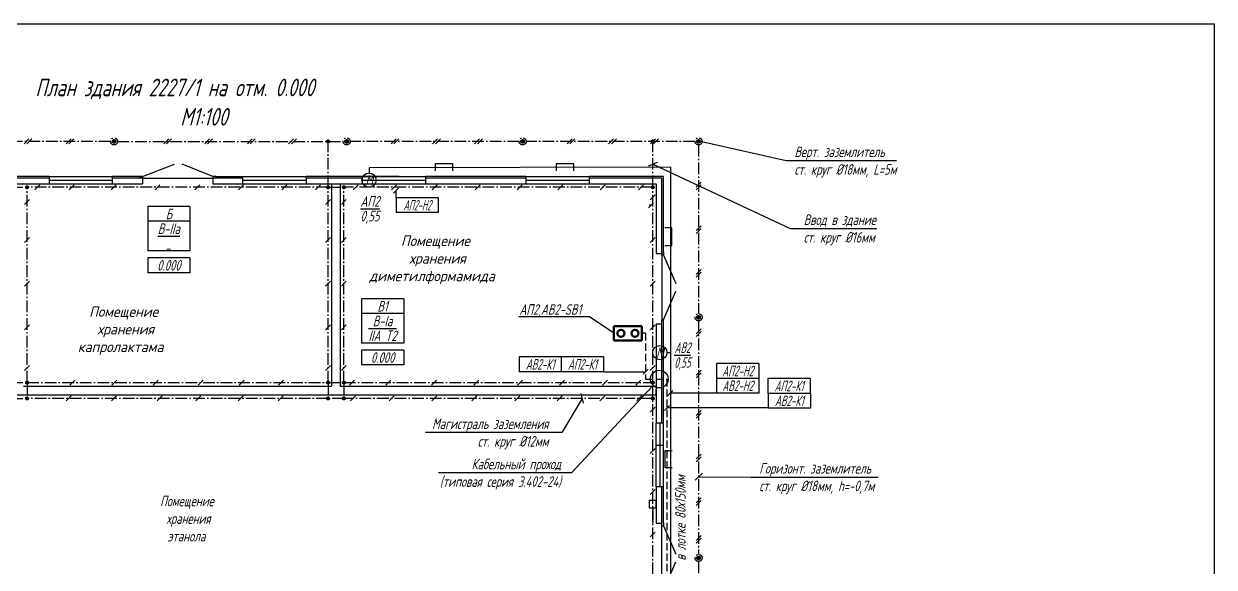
# Model space of a CAD drawing. Header units: millimetres. Extents: x 6735 to 13224, y -12144 to -9633.
# Drawn here: x 12408 to 13219, y -10417 to -10046 of the extents above; entities that cross this region are included whole.
import ezdxf
from ezdxf import colors
from ezdxf.entities.mleader import LeaderData, LeaderLine
from ezdxf.math import Vec2, Vec3

# ---------------------------------------------------------------- set-up
doc = ezdxf.new("R2010")
doc.units = ezdxf.units.MM
doc.linetypes.add('gost5', pattern=[7, 5, -2, 0])
doc.linetypes.add('gost6', pattern=[12, 8, -1.5, 1, -1.5])
for name, color, linetype, lineweight in [('Заземление (Вновь)', 6, 'gost6', 50), ('КаБель контрольный (Вновь)', 142, 'gost5', 60), ('КаБель силовой (Вновь)', 1, 'Continuous', 60), ('Линия выноска', 137, 'Continuous', 25), ('Рамка толстая', 7, 'Continuous', 60), ('Рамка тонкая', 5, 'Continuous', 25), ('Строительный', 251, 'Continuous', 13), ('Текст', 2, 'Continuous', 25), ('Эл. аппараты (Вновь)', 93, 'Continuous', 50), ('ЭлектрооБорудование (Вновь)', 160, 'Continuous', 60)]:
    doc.layers.add(name, color=color, linetype=linetype, lineweight=lineweight)
doc.styles.add('Simplex', font='simplex.shx', dxfattribs={"width": 0.7, "oblique": 15})

# ---------------------------------------------------------------- blocks, each defined once
blk = doc.blocks.new('A$C629C7F59')
at = {"layer": 'Эл. аппараты (Вновь)'}
for p, q in [((0, 8), (0, 0)), ((4, 8), (0, 8)), ((4, 0), (4, 8)), ((0, 0), (4, 0))]:
    blk.add_line(p, q, dxfattribs=at)
for centre in [(2, 6), (2, 2)]:
    blk.add_circle(centre, 1, dxfattribs=at)
blk = doc.blocks.new('_None')
blk = doc.blocks.new('A$C11954CC4')
at = {"layer": 'Линия выноска', "color": 161}
for p, q in [((12, 4.2), (0, 4.2)), ((0, 4.2), (0, 0)), ((12, 4.2), (12, 0)), ((12, 0), (0, 0))]:
    blk.add_line(p, q, dxfattribs=at)
blk = doc.blocks.new('_Oblique')
at = {"color": 0, "lineweight": -2}
blk.add_line((-0.5, -0.5), (0.5, 0.5), dxfattribs=at)
blk = doc.blocks.new('A$C710D2D3C')
at = {"layer": 'Рамка тонкая'}
for p, q in [((0, 0), (0, 2)), ((0, 2), (5, 2)), ((5, 2), (5, 0))]:
    blk.add_line(p, q, dxfattribs=at)
blk = doc.blocks.new('_DotBlank')
at = {"color": 0, "linetype": 'ByBlock', "lineweight": -2}
blk.add_line((-0.5, 0), (-1, 0), dxfattribs=at)
blk.add_circle((0, 0), 0.5, dxfattribs=at)

msp = doc.modelspace()

# ---------------------------------------------------------------- hatches: boundary and pattern name
at = {"layer": 'Заземление (Вновь)', "lineweight": 25}
for points in [[(12470.39505, -10126.13312, 1), (12467.99505, -10126.13312, 1)], [(12628.98705, -10126.13312, 1), (12626.58705, -10126.13312, 1)], [(12748.98705, -10126.13312, 1), (12746.58705, -10126.13312, 1)], [(12868.98705, -10126.13312, 1), (12866.58705, -10126.13312, 1)], [(12868.98705, -10246.13312, 1), (12866.58705, -10246.13312, 1)], [(12868.98705, -10410.19712, 1), (12866.58705, -10410.19712, 1)]]:
    msp.add_hatch(color=256, dxfattribs=at).paths.add_polyline_path(points)
h = msp.add_hatch(color=256, dxfattribs=at)
h.paths.add_polyline_path([(12615.10216, -10125.17312), (12615.10216, -10126.13312), (12616.06216, -10126.13312, 0.414213562)])
h.paths.add_polyline_path([(12615.10216, -10125.17312, 0.414213562), (12614.14216, -10126.13312), (12615.10216, -10126.13312)])
h.paths.add_polyline_path([(12616.06216, -10126.13312), (12615.10216, -10126.13312), (12614.14216, -10126.13312, 1)])
h = msp.add_hatch(color=256, dxfattribs=at)
h.paths.add_polyline_path([(12836.49105, -10125.17312), (12836.49105, -10126.13312), (12837.45105, -10126.13312, 0.414213562)])
h.paths.add_polyline_path([(12836.49105, -10125.17312, 0.414213562), (12835.53105, -10126.13312), (12836.49105, -10126.13312)])
h.paths.add_polyline_path([(12837.45105, -10126.13312), (12836.49105, -10126.13312), (12835.53105, -10126.13312, 1)])
h = msp.add_hatch(color=256, dxfattribs=at)
h.paths.add_polyline_path([(12409.90216, -10156.46912), (12409.90216, -10157.42912), (12410.86216, -10157.42912, 0.414213562)])
h.paths.add_polyline_path([(12409.90216, -10156.46912, 0.414213562), (12408.94216, -10157.42912), (12409.90216, -10157.42912)])
h.paths.add_polyline_path([(12410.86216, -10157.42912), (12409.90216, -10157.42912), (12408.94216, -10157.42912, 1)])
h = msp.add_hatch(color=256, dxfattribs=at)
h.paths.add_polyline_path([(12615.10216, -10156.46912), (12615.10216, -10157.42912), (12616.06216, -10157.42912, 0.414213562)])
h.paths.add_polyline_path([(12615.10216, -10156.46912, 0.414213562), (12614.14216, -10157.42912), (12615.10216, -10157.42912)])
h.paths.add_polyline_path([(12616.06216, -10157.42912), (12615.10216, -10157.42912), (12614.14216, -10157.42912, 1)])
h = msp.add_hatch(color=256, dxfattribs=at)
h.paths.add_polyline_path([(12625.91328, -10156.46912), (12625.91328, -10157.42912), (12626.87328, -10157.42912, 0.414213562)])
h.paths.add_polyline_path([(12625.91328, -10156.46912, 0.414213562), (12624.95328, -10157.42912), (12625.91328, -10157.42912)])
h.paths.add_polyline_path([(12626.87328, -10157.42912), (12625.91328, -10157.42912), (12624.95328, -10157.42912, 1)])
h = msp.add_hatch(color=256, dxfattribs=at)
h.paths.add_polyline_path([(12836.49105, -10156.46912), (12836.49105, -10157.42912), (12837.45105, -10157.42912, 0.414213562)])
h.paths.add_polyline_path([(12836.49105, -10156.46912, 0.414213562), (12835.53105, -10157.42912), (12836.49105, -10157.42912)])
h.paths.add_polyline_path([(12837.45105, -10157.42912), (12836.49105, -10157.42912), (12835.53105, -10157.42912, 1)])
h = msp.add_hatch(color=256, dxfattribs=at)
h.paths.add_polyline_path([(12409.90216, -10289.66912), (12409.90216, -10290.62912), (12410.86216, -10290.62912, 0.414213562)])
h.paths.add_polyline_path([(12409.90216, -10289.66912, 0.414213562), (12408.94216, -10290.62912), (12409.90216, -10290.62912)])
h.paths.add_polyline_path([(12410.86216, -10290.62912), (12409.90216, -10290.62912), (12408.94216, -10290.62912, 1)])
h = msp.add_hatch(color=256, dxfattribs=at)
h.paths.add_polyline_path([(12615.10216, -10289.66912), (12615.10216, -10290.62912), (12616.06216, -10290.62912, 0.414213562)])
h.paths.add_polyline_path([(12615.10216, -10289.66912, 0.414213562), (12614.14216, -10290.62912), (12615.10216, -10290.62912)])
h.paths.add_polyline_path([(12616.06216, -10290.62912), (12615.10216, -10290.62912), (12614.14216, -10290.62912, 1)])
h = msp.add_hatch(color=256, dxfattribs=at)
h.paths.add_polyline_path([(12625.91328, -10289.66912), (12625.91328, -10290.62912), (12626.87328, -10290.62912, 0.414213562)])
h.paths.add_polyline_path([(12625.91328, -10289.66912, 0.414213562), (12624.95328, -10290.62912), (12625.91328, -10290.62912)])
h.paths.add_polyline_path([(12626.87328, -10290.62912), (12625.91328, -10290.62912), (12624.95328, -10290.62912, 1)])
h = msp.add_hatch(color=256, dxfattribs=at)
h.paths.add_polyline_path([(12836.49105, -10289.66912), (12836.49105, -10290.62912), (12837.45105, -10290.62912, 0.414213562)])
h.paths.add_polyline_path([(12836.49105, -10289.66912, 0.414213562), (12835.53105, -10290.62912), (12836.49105, -10290.62912)])
h.paths.add_polyline_path([(12837.45105, -10290.62912), (12836.49105, -10290.62912), (12835.53105, -10290.62912, 1)])
h = msp.add_hatch(color=256, dxfattribs=at)
h.paths.add_polyline_path([(12409.90216, -10300.46912), (12409.90216, -10301.42912), (12410.86216, -10301.42912, 0.414213562)])
h.paths.add_polyline_path([(12409.90216, -10300.46912, 0.414213562), (12408.94216, -10301.42912), (12409.90216, -10301.42912)])
h.paths.add_polyline_path([(12410.86216, -10301.42912), (12409.90216, -10301.42912), (12408.94216, -10301.42912, 1)])
h = msp.add_hatch(color=256, dxfattribs=at)
h.paths.add_polyline_path([(12615.10216, -10300.46912), (12615.10216, -10301.42912), (12616.06216, -10301.42912, 0.414213562)])
h.paths.add_polyline_path([(12615.10216, -10300.46912, 0.414213562), (12614.14216, -10301.42912), (12615.10216, -10301.42912)])
h.paths.add_polyline_path([(12616.06216, -10301.42912), (12615.10216, -10301.42912), (12614.14216, -10301.42912, 1)])
h = msp.add_hatch(color=256, dxfattribs=at)
h.paths.add_polyline_path([(12625.91328, -10300.46912), (12625.91328, -10301.42912), (12626.87328, -10301.42912, 0.414213562)])
h.paths.add_polyline_path([(12625.91328, -10300.46912, 0.414213562), (12624.95328, -10301.42912), (12625.91328, -10301.42912)])
h.paths.add_polyline_path([(12626.87328, -10301.42912), (12625.91328, -10301.42912), (12624.95328, -10301.42912, 1)])
h = msp.add_hatch(color=256, dxfattribs=at)
h.paths.add_polyline_path([(12836.49105, -10300.46912), (12836.49105, -10301.42912), (12837.45105, -10301.42912, 0.414213562)])
h.paths.add_polyline_path([(12836.49105, -10300.46912, 0.414213562), (12835.53105, -10301.42912), (12836.49105, -10301.42912)])
h.paths.add_polyline_path([(12837.45105, -10301.42912), (12836.49105, -10301.42912), (12835.53105, -10301.42912, 1)])

# ---------------------------------------------------------------- linework, layer by layer
for p, q in [((12466.79505, -10126.13312), (12351.59505, -10126.13312)), ((12411.20838, -10124.43606), (12407.81427, -10127.83017)), ((12413.12838, -10124.43606), (12409.73427, -10127.83017)), ((12439.89306, -10124.43606), (12436.49895, -10127.83017)), ((12441.81306, -10124.43606), (12438.41895, -10127.83017)), ((12471.59505, -10126.13312), (12625.38705, -10126.13312)), ((12506.51846, -10124.43606), (12503.12435, -10127.83017)), ((12508.43846, -10124.43606), (12505.04435, -10127.83017)), ((12534.40086, -10124.43606), (12531.00675, -10127.83017)), ((12536.32086, -10124.43606), (12532.92675, -10127.83017)), ((12563.48668, -10124.43606), (12560.09257, -10127.83017)), ((12565.40668, -10124.43606), (12562.01257, -10127.83017)), ((12591.63861, -10124.43606), (12588.24449, -10127.83017)), ((12593.55861, -10124.43606), (12590.16449, -10127.83017)), ((12615.10216, -10157.42912), (12615.10216, -10126.13312)), ((12745.38705, -10126.13312), (12630.18705, -10126.13312)), ((12661.51684, -10124.43606), (12658.12272, -10127.83017)), ((12663.43684, -10124.43606), (12660.04272, -10127.83017)), ((12689.80038, -10124.43606), (12686.40627, -10127.83017)), ((12691.72038, -10124.43606), (12688.32627, -10127.83017)), ((12718.48506, -10124.43606), (12715.09095, -10127.83017)), ((12720.40506, -10124.43606), (12717.01095, -10127.83017)), ((12865.38705, -10126.13312), (12750.18705, -10126.13312)), ((12781.51684, -10124.43606), (12778.12272, -10127.83017)), ((12783.43684, -10124.43606), (12780.04272, -10127.83017)), ((12809.80038, -10124.43606), (12806.40627, -10127.83017)), ((12811.72038, -10124.43606), (12808.32627, -10127.83017)), ((12838.48506, -10124.43606), (12835.09095, -10127.83017)), ((12836.49105, -10157.42912), (12836.49105, -10126.13312)), ((12840.40506, -10124.43606), (12837.01095, -10127.83017)), ((12867.78705, -10128.53312), (12867.78705, -10243.73312)), ((12869.48411, -10153.95773), (12866.08999, -10157.35184)), ((12399.09105, -10157.42912), (12409.90216, -10157.42912)), ((12615.10216, -10157.42912), (12409.90216, -10157.42912)), ((12409.90216, -10290.62912), (12409.90216, -10157.42912)), ((12418.51817, -10155.73206), (12415.12406, -10159.12617)), ((12441.96825, -10155.73206), (12438.57413, -10159.12617)), ((12470.53725, -10155.73206), (12467.14313, -10159.12617)), ((12500.53137, -10155.73206), (12497.13725, -10159.12617)), ((12527.7989, -10155.73206), (12524.40479, -10159.12617)), ((12557.38415, -10155.73206), (12553.99004, -10159.12617)), ((12587.06963, -10155.73206), (12583.67551, -10159.12617)), ((12609.96183, -10155.73206), (12606.56771, -10159.12617)), ((12615.10216, -10290.62912), (12615.10216, -10157.42912)), ((12615.10216, -10157.42912), (12625.91328, -10157.42912)), ((12836.49105, -10157.42912), (12625.91328, -10157.42912)), ((12625.91328, -10290.62912), (12625.91328, -10157.42912)), ((12635.65837, -10155.73206), (12632.26426, -10159.12617)), ((12661.71138, -10155.73206), (12658.31727, -10159.12617)), ((12689.48752, -10155.73206), (12686.09341, -10159.12617)), ((12718.75399, -10155.73206), (12715.35988, -10159.12617)), ((12747.50412, -10155.73206), (12744.11001, -10159.12617)), ((12775.22109, -10155.73206), (12771.82698, -10159.12617)), ((12804.14317, -10155.73206), (12800.74906, -10159.12617)), ((12830.1387, -10155.73206), (12826.74459, -10159.12617)), ((12836.49105, -10290.62912), (12836.49105, -10157.42912)), ((12869.48411, -10155.87773), (12866.08999, -10159.27184)), ((12411.57348, -10165.73042), (12408.17937, -10169.12454)), ((12616.77348, -10165.73042), (12613.37937, -10169.12454)), ((12627.58459, -10165.73042), (12624.19048, -10169.12454)), ((12838.18811, -10162.64996), (12834.79399, -10166.04407)), ((12869.48411, -10183.62789), (12866.08999, -10187.02201)), ((12869.48411, -10185.54789), (12866.08999, -10188.94201)), ((12411.57348, -10191.71314), (12408.17937, -10195.10725)), ((12616.77348, -10191.71314), (12613.37937, -10195.10725)), ((12627.58459, -10191.71314), (12624.19048, -10195.10725)), ((12838.18811, -10191.71314), (12834.79399, -10195.10725)), ((12869.48411, -10213.43642), (12866.08999, -10216.83053)), ((12869.48411, -10215.35642), (12866.08999, -10218.75053)), ((12411.57348, -10221.44601), (12408.17937, -10224.84012)), ((12616.77348, -10221.44601), (12613.37937, -10224.84012)), ((12627.58459, -10221.44601), (12624.19048, -10224.84012)), ((12838.18811, -10221.44601), (12834.79399, -10224.84012)), ((12411.57348, -10251.33759), (12408.17937, -10254.7317)), ((12616.77348, -10251.33759), (12613.37937, -10254.7317)), ((12627.58459, -10251.33759), (12624.19048, -10254.7317)), ((12838.18811, -10251.33759), (12834.79399, -10254.7317)), ((12867.78705, -10248.53312), (12867.78705, -10407.79712)), ((12869.48411, -10253.89), (12866.08999, -10257.28412)), ((12869.48411, -10255.81), (12866.08999, -10259.20412)), ((12411.57348, -10278.92977), (12408.17937, -10282.32388)), ((12616.77348, -10278.92977), (12613.37937, -10282.32388)), ((12627.58459, -10278.92977), (12624.19048, -10282.32388)), ((12838.18811, -10278.92977), (12834.79399, -10282.32388)), ((12869.48411, -10282.0691), (12866.08999, -10285.46321)), ((12869.48411, -10283.9891), (12866.08999, -10287.38321)), ((12399.09105, -10290.62912), (12409.90216, -10290.62912)), ((12409.90216, -10290.62912), (12615.10216, -10290.62912)), ((12409.90216, -10290.62912), (12409.90216, -10301.42912)), ((12442.43218, -10288.93206), (12439.03806, -10292.32617)), ((12471.127, -10288.93206), (12467.73289, -10292.32617)), ((12499.38688, -10288.93206), (12495.99276, -10292.32617)), ((12530.03813, -10288.93206), (12526.64402, -10292.32617)), ((12557.8633, -10288.93206), (12554.46918, -10292.32617)), ((12584.81881, -10288.93206), (12581.42469, -10292.32617)), ((12615.10216, -10290.62912), (12615.10216, -10301.42912)), ((12615.10216, -10290.62912), (12625.91328, -10290.62912)), ((12625.91328, -10290.62912), (12836.49105, -10290.62912)), ((12625.91328, -10290.62912), (12625.91328, -10301.42912)), ((12633.1745, -10288.93206), (12629.78039, -10292.32617)), ((12657.95623, -10288.93206), (12654.56212, -10292.32617)), ((12689.04219, -10288.93206), (12685.64808, -10292.32617)), ((12717.95437, -10288.93206), (12714.56026, -10292.32617)), ((12747.73596, -10288.93206), (12744.34185, -10292.32617)), ((12776.43055, -10288.93206), (12773.03643, -10292.32617)), ((12805.77743, -10288.93206), (12802.38332, -10292.32617)), ((12828.38538, -10288.93206), (12824.99127, -10292.32617)), ((12836.49105, -10301.42912), (12836.49105, -10290.62912)), ((12440.04104, -10299.73206), (12436.64693, -10303.12617)), ((12470.90941, -10299.73206), (12467.51529, -10303.12617)), ((12501.99536, -10299.73206), (12498.60125, -10303.12617)), ((12528.29905, -10299.73206), (12524.90494, -10303.12617)), ((12557.21099, -10299.73206), (12553.81688, -10303.12617)), ((12584.60145, -10299.73206), (12581.20734, -10303.12617)), ((12633.82656, -10299.73206), (12630.43245, -10303.12617)), ((12660.13001, -10299.73206), (12656.7359, -10303.12617)), ((12689.25954, -10299.73206), (12685.86543, -10303.12617)), ((12716.65, -10299.73206), (12713.25589, -10303.12617)), ((12745.99689, -10299.73206), (12742.60278, -10303.12617)), ((12774.69147, -10299.73206), (12771.29736, -10303.12617)), ((12803.82101, -10299.73206), (12800.42689, -10303.12617)), ((12829.03769, -10299.73206), (12825.64357, -10303.12617)), ((12399.09105, -10301.42912), (12410.66614, -10301.42912)), ((12615.10216, -10301.42912), (12409.90216, -10301.42912)), ((12625.91328, -10301.42912), (12615.10216, -10301.42912)), ((12836.49105, -10301.42912), (12625.91328, -10301.42912)), ((12838.18811, -10307.4612), (12834.79399, -10310.85532)), ((12836.49105, -10517.38112), (12836.49105, -10301.42912)), ((12869.48411, -10309.66524), (12866.08999, -10313.05935)), ((12869.48411, -10311.58524), (12866.08999, -10314.97935)), ((12838.18811, -10335.5729), (12834.79399, -10338.96702)), ((12869.48411, -10339.3354), (12866.08999, -10342.72951)), ((12869.48411, -10341.2554), (12866.08999, -10344.64951)), ((12838.18811, -10363.62684), (12834.79399, -10367.02095)), ((12869.48411, -10369.14393), (12866.08999, -10372.53804)), ((12869.48411, -10371.06393), (12866.08999, -10374.45804)), ((12836.50216, -10375.92217), (12836.50216, -10386.37746)), ((12838.18811, -10392.51583), (12834.79399, -10395.90994)), ((12869.48411, -10394.90135), (12866.08999, -10398.29546)), ((12869.48411, -10396.82135), (12866.08999, -10400.21546)), ((12867.78705, -10412.59712), (12867.78705, -10571.86112))]:
    msp.add_line(p, q, dxfattribs=at)
for centre, radius in [((12469.19505, -10126.13312), 2.4), ((12469.19505, -10126.13312), 1.2), ((12615.10216, -10126.13312), 0.96), ((12627.78705, -10126.13312), 2.4), ((12627.78705, -10126.13312), 1.2), ((12747.78705, -10126.13312), 2.4), ((12747.78705, -10126.13312), 1.2), ((12836.49105, -10126.13312), 0.96), ((12867.78705, -10126.13312), 2.4), ((12867.78705, -10126.13312), 1.2), ((12409.90216, -10157.42912), 0.96), ((12615.10216, -10157.42912), 0.96), ((12625.91328, -10157.42912), 0.96), ((12836.49105, -10157.42912), 0.96), ((12867.78705, -10246.13312), 2.4), ((12867.78705, -10246.13312), 1.2), ((12409.90216, -10290.62912), 0.96), ((12615.10216, -10290.62912), 0.96), ((12625.91328, -10290.62912), 0.96), ((12836.49105, -10290.62912), 0.96), ((12409.90216, -10301.42912), 0.96), ((12615.10216, -10301.42912), 0.96), ((12625.91328, -10301.42912), 0.96), ((12836.49105, -10301.42912), 0.96), ((12867.78705, -10410.19712), 2.4), ((12867.78705, -10410.19712), 1.2)]:
    msp.add_circle(centre, radius, dxfattribs=at)
at = {"layer": 'КаБель контрольный (Вновь)', "lineweight": 25}
for p, q in [((12831.69105, -10257.02912), (12829.29105, -10257.02912)), ((12831.69105, -10257.02912), (12831.69105, -10288.22912)), ((12831.69105, -10288.22912), (12846.18705, -10288.22912)), ((12846.18705, -10288.22912), (12846.18705, -10671.07712))]:
    msp.add_line(p, q, dxfattribs=at)
at = {"layer": 'КаБель силовой (Вновь)', "lineweight": 25}
for p, q in [((12848.58705, -10143.78567), (12643.11119, -10144.07722)), ((12643.11119, -10144.07722), (12643.11119, -10147.74489)), ((12848.58705, -10143.78567), (12848.58705, -10673.47712)), ((12836.49105, -10169.64959), (12834.09105, -10169.64959)), ((12846.20946, -10270.17339), (12848.58705, -10270.17339))]:
    msp.add_line(p, q, dxfattribs=at)
at = {"layer": 'Линия выноска', "color": 161, "lineweight": 25}
for p, q in [((12663.21402, -10158.13206), (12659.81991, -10161.52617)), ((12661.51697, -10164.62912), (12661.51697, -10159.82912)), ((12837.00321, -10167.95253), (12833.6091, -10171.34664)), ((12802.89105, -10283.18912), (12831.69105, -10283.18912)), ((12833.38811, -10281.49206), (12829.99399, -10284.88617)), ((12850.28411, -10296.13203), (12846.88999, -10299.52614)), ((12882.18705, -10297.82912), (12848.58705, -10297.82909)), ((12847.88411, -10306.21206), (12844.48999, -10309.60617)), ((12915.78705, -10307.90912), (12846.18705, -10307.90912))]:
    msp.add_line(p, q, dxfattribs=at)
at = {"layer": 'Линия выноска', "lineweight": 25}
for p, q in [((12492.16604, -10170.56543), (12492.16604, -10180.64543)), ((12520.96604, -10170.56543), (12492.16604, -10170.56543)), ((12520.96604, -10170.56543), (12520.96604, -10180.64543)), ((12492.16604, -10180.64543), (12492.16604, -10200.80543)), ((12520.96604, -10180.64543), (12492.16604, -10180.64543)), ((12520.96604, -10180.64543), (12520.96604, -10200.80543)), ((12520.96604, -10200.80543), (12492.16604, -10200.80543)), ((12492.16604, -10205.60543), (12492.16604, -10215.68543)), ((12520.96604, -10205.60543), (12492.16604, -10205.60543)), ((12520.96604, -10205.60543), (12520.96604, -10215.68543)), ((12520.96604, -10215.68543), (12492.16604, -10215.68543)), ((12637.91328, -10233.50912), (12637.91328, -10243.58912)), ((12666.71328, -10233.50912), (12637.91328, -10233.50912)), ((12666.71328, -10233.50912), (12666.71328, -10243.58912)), ((12637.91328, -10243.58912), (12637.91328, -10263.74912)), ((12666.71328, -10243.58912), (12637.91328, -10243.58912)), ((12666.71328, -10243.58912), (12666.71328, -10263.74912)), ((12666.71328, -10263.74912), (12637.91328, -10263.74912)), ((12637.91328, -10268.54912), (12637.91328, -10278.62912)), ((12666.71328, -10268.54912), (12637.91328, -10268.54912)), ((12666.71328, -10268.54912), (12666.71328, -10278.62912)), ((12666.71328, -10278.62912), (12637.91328, -10278.62912))]:
    msp.add_line(p, q, dxfattribs=at)
at = {"layer": 'Рамка толстая', "color": 18, "lineweight": -2, "true_color": 0x000000}
for p, q in [((11886.25548, -10045.9668), (13219.38048, -10045.9668)), ((13219.38048, -10045.9668), (13219.38048, -11014.5918))]:
    msp.add_line(p, q, dxfattribs=at)
at = {"layer": 'Строительный', "lineweight": 25, "ltscale": 100}
for p, q in [((12488.50216, -10150.13312), (12510.44048, -10141.58425)), ((12536.50216, -10150.13312), (12515.71948, -10141.58425)), ((12424.90216, -10151.18912), (12348.13544, -10151.18912)), ((12424.90216, -10150.13312), (12350.92577, -10150.13312)), ((12424.90216, -10150.13312), (12468.10216, -10150.13312)), ((12424.90216, -10150.13312), (12424.90216, -10155.02912)), ((12424.90216, -10152.58112), (12468.10216, -10152.58112)), ((12488.50216, -10150.13312), (12468.10216, -10150.13312)), ((12468.10216, -10155.02912), (12468.10216, -10150.13312)), ((12488.50216, -10151.18912), (12468.10216, -10151.18912)), ((12486.38199, -10150.13312), (12488.50216, -10150.13312)), ((12486.38199, -10150.13312), (12486.38199, -10151.18912)), ((12488.50216, -10150.13312), (12488.50216, -10155.02912)), ((12488.50216, -10151.18912), (12536.50216, -10151.18912)), ((12538.89113, -10150.13312), (12536.50216, -10150.13312)), ((12536.50216, -10150.13312), (12536.50216, -10155.02912)), ((12556.90216, -10151.18912), (12536.50216, -10151.18912)), ((12536.50216, -10151.18912), (12537.61084, -10151.18912)), ((12538.89113, -10151.18912), (12538.89113, -10150.13312)), ((12538.89113, -10150.13312), (12556.90216, -10150.13312)), ((12556.90216, -10150.13312), (12556.90216, -10155.02912)), ((12556.90216, -10150.13312), (12600.10216, -10150.13312)), ((12556.90216, -10152.58112), (12600.10216, -10152.58112)), ((12663.70216, -10150.13312), (12600.10216, -10150.13312)), ((12600.10216, -10150.13312), (12600.10216, -10155.02912)), ((12638.5426, -10151.18912), (12600.10216, -10151.18912)), ((12638.5426, -10150.13312), (12681.7426, -10150.13312)), ((12638.5426, -10155.02912), (12638.5426, -10150.13312)), ((12638.5426, -10152.58112), (12681.7426, -10152.58112)), ((12750.10216, -10150.13312), (12681.7426, -10150.13312)), ((12681.7426, -10155.02912), (12681.7426, -10150.13312)), ((12750.10216, -10151.18912), (12681.7426, -10151.18912)), ((12750.10216, -10150.13312), (12750.10216, -10155.02912)), ((12750.10216, -10150.13312), (12793.30216, -10150.13312)), ((12750.10216, -10152.58112), (12793.30216, -10152.58112)), ((12843.78705, -10150.13312), (12793.30216, -10150.13312)), ((12793.30216, -10155.02912), (12793.30216, -10150.13312)), ((12842.73105, -10151.18912), (12793.30216, -10151.18912)), ((12842.73105, -10203.75267), (12842.73105, -10151.18912)), ((12843.78705, -10202.56472), (12843.78705, -10150.13312)), ((12350.92577, -10155.02912), (12424.90216, -10155.02912)), ((12424.90216, -10155.02912), (12468.10216, -10155.02912)), ((12468.10216, -10155.02912), (12488.50216, -10155.02912)), ((12536.50216, -10155.02912), (12556.90216, -10155.02912)), ((12556.90216, -10155.02912), (12600.10216, -10155.02912)), ((12600.10216, -10155.02912), (12663.70216, -10155.02912)), ((12617.50216, -10155.02912), (12617.50216, -10293.02912)), ((12623.49105, -10155.02912), (12623.49105, -10293.02912)), ((12638.5426, -10155.02912), (12681.7426, -10155.02912)), ((12681.7426, -10155.02912), (12750.10216, -10155.02912)), ((12750.10216, -10155.02912), (12793.30216, -10155.02912)), ((12793.30216, -10155.02912), (12838.89105, -10155.02912)), ((12838.89105, -10155.02912), (12838.89105, -10202.56472)), ((12838.89105, -10202.56472), (12842.73105, -10202.56472)), ((12843.78705, -10202.56472), (12842.73105, -10202.56472)), ((12843.78705, -10201.6325), (12843.78705, -10203.75267)), ((12843.78705, -10203.75267), (12842.73105, -10203.75267)), ((12842.73105, -10203.75267), (12842.73105, -10247.77439)), ((12843.78705, -10203.75267), (12852.33591, -10222.993)), ((12843.78705, -10247.77439), (12852.33591, -10228.272)), ((12838.89105, -10250.56472), (12838.89105, -10318.33115)), ((12838.89105, -10250.56472), (12842.73105, -10250.56472)), ((12842.73105, -10318.33115), (12842.73105, -10247.77439)), ((12843.78705, -10247.77439), (12842.73105, -10247.77439)), ((12843.78705, -10250.56472), (12843.78705, -10247.77439)), ((12843.78705, -10318.33115), (12843.78705, -10250.56472)), ((12258.09105, -10299.02912), (12838.89105, -10299.02912)), ((12407.50216, -10293.02912), (12617.50216, -10293.02912)), ((12623.49105, -10293.02912), (12838.89105, -10293.02912)), ((12838.89105, -10299.02912), (12838.89105, -10295.18912)), ((12838.89105, -10299.02912), (12838.89105, -10299.02912)), ((12843.78705, -10318.33115), (12838.89105, -10318.33115)), ((12838.89105, -10361.53115), (12838.89105, -10318.33115)), ((12841.33905, -10318.33115), (12841.33905, -10361.53115)), ((12843.78705, -10361.53115), (12843.78705, -10318.33115)), ((12843.78705, -10361.53115), (12843.78705, -10318.33115)), ((12838.89105, -10333.32111), (12843.78705, -10333.32111)), ((12838.89105, -10361.53115), (12838.89105, -10386.37746)), ((12838.89105, -10361.53115), (12843.78705, -10361.53115)), ((12842.73105, -10388.36259), (12842.73105, -10361.53115)), ((12843.78705, -10386.37746), (12843.78705, -10361.53115)), ((12838.89105, -10371.12217), (12834.09105, -10371.12217)), ((12834.09105, -10371.12217), (12834.09105, -10375.92217)), ((12838.89105, -10375.92217), (12838.89105, -10371.12217)), ((12834.09105, -10375.92217), (12838.89105, -10375.92217)), ((12838.89105, -10386.37746), (12842.73105, -10386.37746)), ((12843.78705, -10388.36259), (12842.73105, -10388.36259)), ((12842.73105, -10432.38431), (12842.73105, -10388.36259)), ((12843.78705, -10386.24242), (12843.78705, -10388.36259)), ((12843.78705, -10388.36259), (12852.33591, -10407.60292)), ((12843.78705, -10432.38431), (12852.33591, -10412.88191))]:
    msp.add_line(p, q, dxfattribs=at)
at = {"layer": 'ЭлектрооБорудование (Вновь)', "lineweight": 25}
for centre in [(12643.11119, -10152.58112), (12841.37324, -10270.17339)]:
    msp.add_circle(centre, 4.83622, dxfattribs=at)

# ---------------------------------------------------------------- block references
at = {"lineweight": 25, "xscale": 2.4, "yscale": 2.4, "zscale": 2.4, "rotation": 90}
msp.add_blockref('A$C629C7F59', (12829.20705, -10261.82932), dxfattribs=at)
at = {"layer": 'КаБель силовой (Вновь)', "lineweight": 25, "yscale": 2.4, "zscale": 2.4}
for name, p, xscale in [('A$C710D2D3C', (12700.18913, -10146.15281), -2.4), ('A$C710D2D3C', (12782.67677, -10146.15281), -2.4), ('A$C11954CC4', (12661.517, -10174.70909), 2.4), ('A$C11954CC4', (12745.36349, -10283.23673), 2.4), ('A$C11954CC4', (12774.16349, -10283.23673), 2.4), ('A$C11954CC4', (12880.06177, -10287.78879), 2.4), ('A$C11954CC4', (12880.06177, -10297.83441), 2.4), ('A$C11954CC4', (12915.09537, -10297.97107), 2.4), ('A$C11954CC4', (12915.21464, -10308.12258), 2.4)]:
    msp.add_blockref(name, p, dxfattribs=dict(at, xscale=xscale))
for p, xscale, rotation in [((12844.79868, -10197.12279), -2.4, 270), ((12849.78705, -10348.85904), 2.4, 90)]:
    msp.add_blockref('A$C710D2D3C', p, dxfattribs=dict(at, xscale=xscale, rotation=rotation))

# ---------------------------------------------------------------- texts
at = {"layer": 'Текст', "lineweight": 25, "style": 'Simplex', "oblique": 15, "width": 0.7}
msp.add_text('в лотке 80х150мм', height=7.2, rotation=90, dxfattribs=at).set_placement((12859.01105, -10412.03187))
at = {"layer": 'Текст', "lineweight": 25, "style": 'Simplex'}
for s, width, insert, char_height, attachment_point in [('\\pi47.49853;План здания 2227/1 на отм. 0.000\\P\\pi146.29853;М1:100', 335.2, (12368.08334, -10099.37422), 12, 4), ('\\A1;\\SАП2/0,55;', 3.5, (12643.68936, -10172.05128), 7.2, 5), ('{\\W0.5;АП2-Н2}', 3.5, (12675.91697, -10169.66912), 7.2, 5), ('Б', 3.5, (12506.56604, -10175.60543), 7.2, 5), ('\\A1;\\SВ-IIа/_;', 3.5, (12506.56604, -10190.72543), 7.2, 5), ('\\pi-5.86714;{\\W0.9;Помещение \\P\\pi-0.18451;хранения \\P\\pi-27.46011;диметилформамида}', 43.5, (12670.72729, -10206.89174), 7.2, 4), ('0.000', 3.5, (12506.56604, -10210.64543), 7.2, 5), ('В1', 3.5, (12652.31328, -10238.54912), 7.2, 5), ('\\pi-5.86714;{\\W0.9;Помещение \\P\\pi-0.18451;хранения \\P\\pi-13.60736;капролактама}', 43.5, (12458.10225, -10255.19438), 7.2, 4), ('\\A1;\\SВ-Iа/IIA T2;', 3.5, (12652.31328, -10253.66912), 7.2, 5), ('\\A1;{\\W0.6;\\SАВ2/0,55;}', 3.5, (12856.78323, -10271.86072), 7.2, 5), ('0.000', 3.5, (12652.31328, -10273.58912), 7.2, 5), ('{\\W0.6;АВ2-К1}', 3.5, (12759.76346, -10278.19676), 7.2, 5), ('{\\W0.6;АП2-К1}', 3.5, (12788.56346, -10278.19676), 7.2, 5), ('{\\W0.6;АП2-Н2}', 3.5, (12894.46173, -10282.74882), 7.2, 5), ('{\\W0.6;АВ2-Н2}', 3.5, (12894.46173, -10292.79444), 7.2, 5), ('{\\W0.6;АП2-К1}', 3.5, (12929.49533, -10292.9311), 7.2, 5), ('{\\W0.6;АВ2-К1}', 3.5, (12929.6146, -10303.08261), 7.2, 5), ('\\pi0.17066;Помещение \\P\\pi4.54692;хранения \\P\\pi5.28472;этанола', 43.5, (12500.38026, -10383.36728), 7.2, 4)]:
    msp.add_mtext_dynamic_manual_height_columns(s, width=width, gutter_width=12.5, heights=[0], dxfattribs=dict(at, insert=insert, char_height=char_height, attachment_point=attachment_point))
at = {"layer": 'ЭлектрооБорудование (Вновь)', "lineweight": 25, "char_height": 7.2, "attachment_point": 5, "style": 'Simplex'}
for insert in [(12643.11119, -10152.58112), (12841.37324, -10270.17339)]:
    msp.add_mtext_dynamic_manual_height_columns('М', width=3.0147096, gutter_width=12.5, heights=[0], dxfattribs=dict(at, insert=insert))

# ---------------------------------------------------------------- leaders
at = {"layer": 'Линия выноска', "lineweight": 25}
ml = msp.add_multileader_mtext('Standard', dxfattribs=at)
ml.set_content('Верт. заземлитель \\Pст. круг %%C18мм, L=5м', color=2, style='Simplex')
ml.set_leader_properties()
ml.set_arrow_properties(name='NONE')
ml.build(insert=Vec2(0, 0))
ml.multileader.update_dxf_attribs({"text_left_attachment_type": 6, "text_right_attachment_type": 6, "dogleg_length": 0.62405, "arrow_head_size": 1.44})
ctx = ml.context
ctx.base_point, ctx.char_height, ctx.arrow_head_size, ctx.landing_gap_size, ctx.plane_origin = Vec3(12928.36761, -10139.24621), 7.2, 1.44, 4.8, Vec3(12965.4256, -10082.75313)
ctx.left_attachment, ctx.right_attachment = 6, 6
notes = []
notes.append((ctx, [(0, (1, 1, 0), (12927.61875, -10139.24621), (1, 0), 0.74886, [(0, [(12867.96937, -10125.7221)], 0, [])])]))
ctx.mtext.insert, ctx.mtext.flow_direction = Vec3(12933.16761, -10129.64621), 5
ml = msp.add_multileader_mtext('Standard', dxfattribs=at)
ml.set_content('Ввод в здание \\Pст. круг %%C16мм', color=2, style='Simplex')
ml.set_leader_properties()
ml.set_arrow_properties(name='OBLIQUE')
ml.build(insert=Vec2(0, 0))
ml.multileader.update_dxf_attribs({"text_left_attachment_type": 6, "text_right_attachment_type": 6, "dogleg_length": 0.62405, "arrow_head_size": 4.8})
ctx = ml.context
ctx.base_point, ctx.char_height, ctx.arrow_head_size, ctx.landing_gap_size, ctx.plane_origin = Vec3(12934.65178, -10185.55075), 7.2, 4.8, 4.8, Vec3(12851.73827, -10102.43296)
ctx.left_attachment, ctx.right_attachment = 6, 6
notes.append((ctx, [(0, (1, 1, 0), (12930.31252, -10185.55075), (1, 0), 4.33927, [(0, [(12836.49105, -10141.78112)], 0, [])])]))
ctx.mtext.insert, ctx.mtext.flow_direction = Vec3(12939.45178, -10175.95075), 5
ml = msp.add_multileader_mtext('Standard', dxfattribs=at)
ml.set_content('АП2,АВ2-SB1', color=2, style='Simplex')
ml.set_leader_properties()
ml.set_arrow_properties(name='NONE')
ml.build(insert=Vec2(0, 0))
ml.multileader.update_dxf_attribs({"text_left_attachment_type": 6, "text_right_attachment_type": 6, "dogleg_length": 0.62405, "arrow_head_size": 1.44})
ctx = ml.context
ctx.base_point, ctx.char_height, ctx.arrow_head_size, ctx.landing_gap_size, ctx.plane_origin = Vec3(12732.86205, -10245.81106), 7.2, 1.44, 4.8, Vec3(12698.25297, -10241.43676)
ctx.left_attachment, ctx.right_attachment, ctx.text_align_type = 6, 6, 2
notes.append((ctx, [(1, (1, 1, 0), (12793.38014, -10245.81106), (-1, 0), 0.74886, [(0, [(12810.00705, -10257.02912)], 0, [])])]))
ctx.mtext.insert, ctx.mtext.width, ctx.mtext.alignment, ctx.mtext.flow_direction = Vec3(12787.83128, -10237.17106), 59.2892342, 3, 5
ml = msp.add_multileader_mtext('Standard', dxfattribs=at)
ml.set_content('Кабельный проход\\P(типовая серия 3.402-24)', color=2, style='Simplex')
ml.set_leader_properties()
ml.set_arrow_properties(name='DOTBLANK')
ml.build(insert=Vec2(0, 0))
ml.multileader.update_dxf_attribs({"text_left_attachment_type": 6, "text_right_attachment_type": 6, "dogleg_length": 1, "arrow_head_size": 12})
ctx = ml.context
ctx.base_point, ctx.char_height, ctx.arrow_head_size, ctx.landing_gap_size, ctx.plane_origin = Vec3(12661.57513, -10352.13382), 7.2, 12, 4.8, Vec3(12591.45526, -10233.25951)
ctx.left_attachment, ctx.right_attachment, ctx.text_align_type = 6, 6, 2
notes.append((ctx, [(0, (1, 1, 0), (12781.18129, -10352.13382), (-1, 0), 2.4, [(0, [(12840.98101, -10288.22912)], 0, [])])]))
ctx.mtext.insert, ctx.mtext.alignment, ctx.mtext.flow_direction = Vec3(12773.98129, -10342.53382), 3, 5
ml = msp.add_multileader_mtext('Standard', dxfattribs=at)
ml.set_content('Магистраль заземления \\Pст. круг %%C12мм', color=2, style='Simplex')
ml.set_leader_properties()
ml.set_arrow_properties(name='OBLIQUE')
ml.build(insert=Vec2(0, 0))
ml.multileader.update_dxf_attribs({"text_left_attachment_type": 6, "text_right_attachment_type": 6, "dogleg_length": 0.62405, "arrow_head_size": 4.8})
ctx = ml.context
ctx.base_point, ctx.char_height, ctx.arrow_head_size, ctx.landing_gap_size, ctx.plane_origin = Vec3(12666.48427, -10324.66262), 7.2, 4.8, 4.8, Vec3(12851.73827, -10332.40344)
ctx.left_attachment, ctx.right_attachment, ctx.text_align_type = 6, 6, 2
notes.append((ctx, [(1, (1, 1, 0), (12774.58969, -10324.66262), (-1, 0), 4.33927, [(0, [(12788.4712, -10301.42912)], 0, [])])]))
ctx.mtext.insert, ctx.mtext.alignment, ctx.mtext.flow_direction = Vec3(12765.45043, -10315.06262), 3, 5
ml = msp.add_multileader_mtext('Standard', dxfattribs=at)
ml.set_content('Горизонт. заземлитель \\Pст. круг %%C18мм, h=-0,7м', color=2, style='Simplex')
ml.set_leader_properties()
ml.set_arrow_properties(name='OBLIQUE')
ml.build(insert=Vec2(0, 0))
ml.multileader.update_dxf_attribs({"text_left_attachment_type": 6, "text_right_attachment_type": 6, "dogleg_length": 0.62405, "arrow_head_size": 4.8})
ctx = ml.context
ctx.base_point, ctx.char_height, ctx.arrow_head_size, ctx.landing_gap_size, ctx.plane_origin = Vec3(12904.36377, -10355.09552), 7.2, 4.8, 4.8, Vec3(12947.4792, -10265.87872)
ctx.left_attachment, ctx.right_attachment = 6, 6
notes.append((ctx, [(0, (1, 1, 0), (12903.61491, -10355.09552), (1, 0), 0.74886, [(0, [(12867.96937, -10354.89035)], 0, [])])]))
ctx.mtext.insert, ctx.mtext.flow_direction = Vec3(12909.16377, -10345.49552), 5
for ctx, leaders in notes:
    for number, flags, end, landing, length, lines in leaders:
        leader = LeaderData()
        leader.index, (leader.has_last_leader_line, leader.has_dogleg_vector, leader.attachment_direction) = number, flags
        leader.last_leader_point, leader.dogleg_vector, leader.dogleg_length = Vec3(end), Vec3(landing), length
        for number, points, colour, breaks in lines:
            line = LeaderLine()
            line.index, line.vertices, line.color, line.breaks = number, Vec3.list(points), colors.encode_raw_color(colour), breaks
            leader.lines.append(line)
        ctx.leaders.append(leader)

doc.saveas('drawing.dxf')
